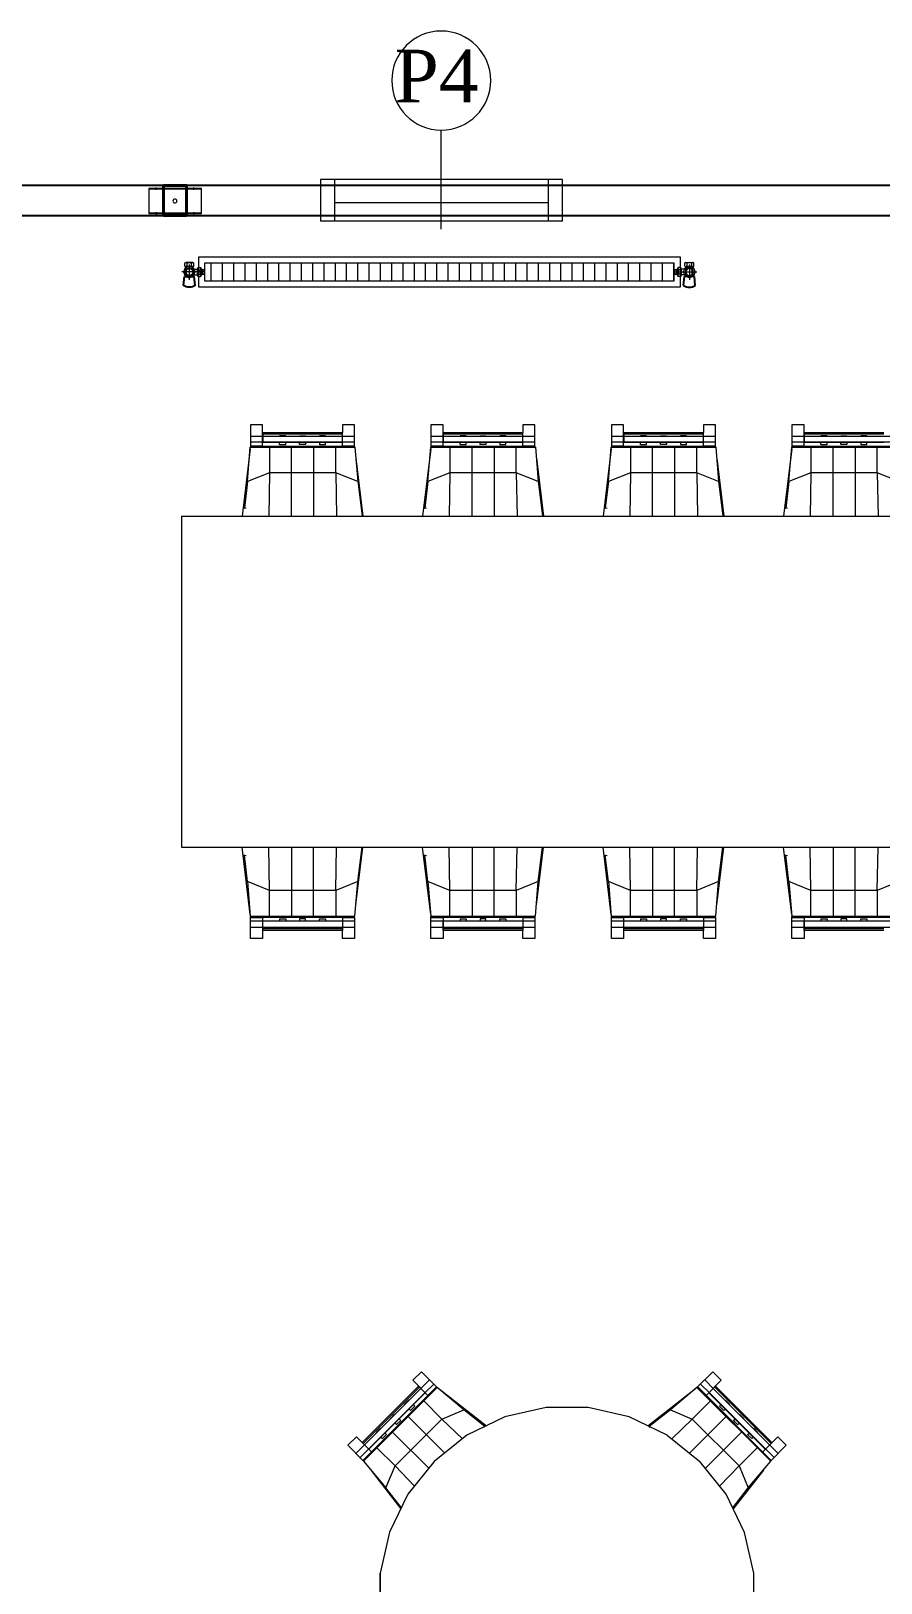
# Model space of a CAD drawing. Header units: millimetres. Extents: x 65390 to 71510, y 46362 to 50796.
# Drawn here: x 68367 to 68649, y 47590 to 48106 of the extents above; entities that cross this region are included whole.
import ezdxf

# ---------------------------------------------------------------- set-up
doc = ezdxf.new("R2010")
doc.units = ezdxf.units.MM
for name, color, linetype in [('BİRLEŞİM ELEMANLARI', 4, 'Continuous'), ('DIŞ PANEL', 21, 'Continuous'), ('P1', 40, 'Continuous')]:
    doc.layers.add(name, color=color, linetype=linetype)
for name, color, linetype, lineweight in [('C-HOTWATERPIPE', 10, 'Continuous', 0), ('C-RADYATÖR', 4, 'Continuous', 0), ('P-MEKANIK', 251, 'Continuous', 9), ('radyatörvana', 7, 'Continuous', 0), ('TEFRİS-M', 232, 'Continuous', 5), ('WALL INTERNAL', 7, 'Continuous', 50)]:
    doc.layers.add(name, color=color, linetype=linetype, lineweight=lineweight)
doc.styles.get("Standard").update_dxf_attribs({"font": 'arial.ttf'})

# ---------------------------------------------------------------- blocks, each defined once
blk = doc.blocks.new('DIŞ İKİLİ KEP 60.')
at = {"lineweight": 40}
blk.add_lwpolyline([(135.5, 94), (135.5, -6), (59.5, -6), (59.5, 94)], close=True, dxfattribs=at)
at = {"layer": 'BİRLEŞİM ELEMANLARI', "color": 6, "lineweight": 20}
for p, q in [((185, 82), (10, 82)), ((28.5, 82), (28.5, 84)), ((35, 79), (35, 87)), ((41.5, 82), (41.5, 84)), ((153.5, 82), (153.5, 84)), ((160, 79), (160, 87)), ((166.5, 82), (166.5, 84)), ((10, 2), (185, 2)), ((28.5, 2), (28.5, 0)), ((35, 5), (35, -3)), ((41.5, 2), (41.5, 0)), ((153.5, 2), (153.5, 0)), ((160, 5), (160, -3)), ((166.5, 2), (166.5, 0))]:
    blk.add_line(p, q, dxfattribs=at)
for points in [[(10, 0), (10, 84)], [(10, 84), (185, 84), (185, 0), (10, 0)]]:
    blk.add_lwpolyline(points, dxfattribs=at)
blk.add_circle((98, 42), 6.5, dxfattribs=at)
blk = doc.blocks.new('YUVARLAK MASA_1')
for p, q in [((372327.1, 850766.9), (372367.2, 850766.9)), ((372327.1, 850695.9), (372327.1, 850766.9)), ((372632.2, 850728.8), (372327.1, 850728.8)), ((372367.2, 850766.9), (372367.2, 850735.4)), ((372367.2, 850739.3), (372632.2, 850739.3)), ((372367.2, 850735.4), (372632.2, 850735.4)), ((372367.2, 850695.9), (372367.2, 850734.7)), ((372423.8, 850730.1), (372423.8, 850728.8)), ((372443.5, 850730.1), (372423.8, 850730.1)), ((372443.5, 850728.1), (372443.5, 850730.1)), ((372490.2, 850730.1), (372509.9, 850730.1)), ((372490.2, 850728.8), (372490.2, 850730.1)), ((372509.9, 850730.1), (372509.9, 850728.1)), ((372555.9, 850730.1), (372555.9, 850728.8)), ((372576.3, 850730.1), (372555.9, 850730.1)), ((372576.3, 850728.1), (372576.3, 850730.1)), ((372632.2, 850739.3), (372632.2, 850707.8)), ((372632.8, 850766.9), (372632.8, 850695.9)), ((372672.9, 850766.9), (372632.8, 850766.9)), ((372672.9, 850728.8), (372632.8, 850728.8)), ((372672.9, 850695.9), (372672.9, 850766.9)), ((372325.8, 850692.6), (372316.6, 850577.6)), ((372673.6, 850692.6), (372325.8, 850692.6)), ((372327.1, 850709.1), (372632.2, 850709.1)), ((372367.2, 850695.9), (372327.1, 850695.9)), ((372327.8, 850695.3), (372327.1, 850692.6)), ((372672.9, 850695.3), (372327.8, 850695.3)), ((372332.4, 850695.9), (372332.4, 850695.3)), ((372344.9, 850694.6), (372344.9, 850695.9)), ((372632.2, 850707.8), (372367.2, 850707.8)), ((372389.6, 850607.2), (372389.6, 850692.6)), ((372423.8, 850707.8), (372423.8, 850701.2)), ((372423.8, 850701.2), (372443.5, 850701.2)), ((372443.5, 850701.2), (372443.5, 850707.8)), ((372463.2, 850692.6), (372463.2, 850522.4)), ((372490.2, 850701.2), (372490.2, 850707.8)), ((372509.9, 850701.2), (372490.2, 850701.2)), ((372509.9, 850707.8), (372509.9, 850701.2)), ((372536.2, 850520.4), (372536.2, 850692.6)), ((372555.9, 850707.8), (372555.9, 850701.2)), ((372555.9, 850701.2), (372576.3, 850701.2)), ((372576.3, 850701.2), (372576.3, 850707.8)), ((372609.8, 850692.6), (372609.8, 850607.2)), ((372632.8, 850709.1), (372672.9, 850709.1)), ((372632.8, 850695.9), (372672.9, 850695.9)), ((372654.5, 850695.3), (372654.5, 850695.9)), ((372667, 850695.9), (372667, 850694.6)), ((372672.9, 850692), (372672.9, 850695.3)), ((372682.8, 850577.6), (372673.6, 850692.6)), ((372697.9, 850486.2), (372673.6, 850684.1)), ((372322.5, 850652.5), (372302.8, 850492.8)), ((372306.1, 850494.1), (372316.6, 850577.6)), ((372316.6, 850577.6), (372389.6, 850607.2)), ((372389.6, 850607.2), (372387.6, 850513.8)), ((372609.8, 850607.2), (372389.6, 850607.2)), ((372611.1, 850512.5), (372609.8, 850607.2)), ((372609.8, 850607.2), (372682.8, 850577.6)), ((372693.3, 850488.8), (372682.8, 850577.6)), ((372492.2, 850525.7), (372352.8, 850510.5)), ((372630.9, 850510.5), (372492.2, 850525.7)), ((372352.8, 850510.5), (372220.7, 850463.9)), ((372763, 850463.9), (372630.9, 850510.5)), ((372690, 850489.5), (372693.3, 850488.8)), ((372693.3, 850488.2), (372693.3, 850488.8)), ((372220.7, 850463.9), (372102.3, 850389.6)), ((372882, 850389.6), (372763, 850463.9)), ((372003.7, 850290.3), (372102.3, 850389.6)), ((372102.3, 850389.6), (372003.7, 850290.3)), ((372980.6, 850290.3), (372882, 850389.6)), ((371928.8, 850172), (372003.7, 850290.3)), ((372003.7, 850290.3), (371928.8, 850172)), ((373054.9, 850172), (372980.6, 850290.3)), ((371928.8, 850172), (371882.8, 850039.9)), ((373101.5, 850039.9), (373054.9, 850172)), ((371626.4, 850041.8), (371626.4, 850081.9)), ((371626.4, 850081.9), (371696.7, 850081.9)), ((371664.5, 850081.9), (371664.5, 850041.8)), ((371684.2, 850041.8), (371684.2, 850081.9)), ((371697.4, 850076), (371696.1, 850076)), ((371696.1, 850063.5), (371697.4, 850063.5)), ((371696.7, 850081.9), (371696.7, 850041.8)), ((371697.4, 850081.9), (371697.4, 849736.8)), ((371697.4, 850081.9), (371700, 850081.9)), ((371815.7, 850091.8), (371700.7, 850082.6)), ((371700.7, 850082.6), (371700.7, 849734.8)), ((371706.6, 850082.6), (371905.8, 850106.9)), ((371786.1, 850018.8), (371815.7, 850091.8)), ((371815.7, 850091.8), (371903.8, 850102.3)), ((371903.8, 850102.3), (371902.5, 850096.4)), ((371903.8, 850102.3), (371904.4, 850102.3)), ((373277.1, 850082.6), (373077.2, 850106.9)), ((373079.9, 850102.3), (373079.2, 850102.3)), ((373079.9, 850102.3), (373080.5, 850099)), ((373168.6, 850091.8), (373079.9, 850102.3)), ((373168.6, 850091.8), (373198.2, 850018.8)), ((373283.6, 850082.6), (373168.6, 850091.8)), ((373283.6, 849734.8), (373283.6, 850082.6)), ((373283.6, 850081.9), (373357.9, 850081.9)), ((373286.9, 850081.9), (373286.9, 849736.1)), ((373300.1, 850041.8), (373300.1, 850081.9)), ((373319.8, 850041.8), (373319.8, 850081.9)), ((373357.9, 850081.9), (373357.9, 850041.8)), ((371696.7, 850041.8), (371626.4, 850041.8)), ((371653.3, 849776.2), (371653.3, 850041.2)), ((371653.3, 850041.2), (371684.9, 850041.2)), ((371657.9, 849776.2), (371657.9, 850041.2)), ((371664.5, 850041.2), (371664.5, 849736.1)), ((371684.2, 849736.1), (371684.2, 850041.2)), ((371684.9, 850041.2), (371684.9, 849776.2)), ((371700.7, 850018.8), (371786.1, 850018.8)), ((371786.1, 850018.8), (371880.1, 850020.1)), ((371786.1, 849798.6), (371786.1, 850018.8)), ((371867, 849901.1), (371882.8, 850039.9)), ((371882.8, 850039.9), (371867, 849901.1)), ((373101.5, 850039.9), (373116.7, 849901.1)), ((373198.2, 850018.8), (373103.5, 850020.1)), ((373198.2, 849798.6), (373198.2, 850018.8)), ((373198.2, 850018.8), (373283.6, 850018.8)), ((373357.9, 850041.8), (373286.9, 850041.8)), ((373298.8, 849776.2), (373298.8, 850041.2)), ((373298.8, 850041.2), (373330.3, 850041.2)), ((373300.1, 849736.1), (373300.1, 850041.2)), ((373319.8, 850041.2), (373319.8, 849736.1)), ((373326.4, 849776.2), (373326.4, 850041.2)), ((373330.3, 850041.2), (373330.3, 849776.2)), ((371663.2, 849985.3), (371664.5, 849985.3)), ((371663.2, 849964.9), (371663.2, 849985.3)), ((371664.5, 849964.9), (371663.2, 849964.9)), ((371692.1, 849985.3), (371684.2, 849985.3)), ((371692.1, 849964.9), (371684.9, 849964.9)), ((371692.1, 849985.3), (371692.1, 849964.9)), ((373292.2, 849985.3), (373298.8, 849985.3)), ((373292.2, 849964.9), (373292.2, 849985.3)), ((373298.8, 849964.9), (373292.2, 849964.9)), ((373321.1, 849964.9), (373319.1, 849964.9)), ((373319.8, 849985.3), (373321.1, 849985.3)), ((373321.1, 849985.3), (373321.1, 849964.9)), ((371663.2, 849918.9), (371663.2, 849899.2)), ((371664.5, 849918.9), (371663.2, 849918.9)), ((371692.1, 849918.9), (371684.2, 849918.9)), ((371692.1, 849899.2), (371692.1, 849918.9)), ((371871.6, 849945.2), (371700.7, 849945.2)), ((373283.6, 849945.2), (373111.4, 849945.2)), ((373292.2, 849918.9), (373292.2, 849899.2)), ((373298.8, 849918.9), (373292.2, 849918.9)), ((373321.1, 849918.9), (373319.8, 849918.9)), ((373321.1, 849899.2), (373321.1, 849918.9)), ((371663.2, 849899.2), (371664.5, 849899.2)), ((371663.2, 849852.5), (371664.5, 849852.5)), ((371663.2, 849832.8), (371663.2, 849852.5)), ((371684.2, 849852.5), (371692.1, 849852.5)), ((371684.9, 849899.2), (371692.1, 849899.2)), ((371692.1, 849852.5), (371692.1, 849832.8)), ((371700.7, 849872.2), (371869.6, 849872.2)), ((371867, 849901.1), (371882.8, 849761.8)), ((373101.5, 849761.8), (373116.7, 849901.1)), ((373113.4, 849872.2), (373283.6, 849872.2)), ((373292.2, 849899.2), (373298.8, 849899.2)), ((373292.2, 849852.5), (373298.8, 849852.5)), ((373292.2, 849832.8), (373292.2, 849852.5)), ((373319.1, 849899.2), (373321.1, 849899.2)), ((373319.8, 849852.5), (373321.1, 849852.5)), ((373321.1, 849852.5), (373321.1, 849832.8)), ((371664.5, 849832.8), (371663.2, 849832.8)), ((371692.1, 849832.8), (371684.9, 849832.8)), ((371786.1, 849798.6), (371700.7, 849798.6)), ((371786.1, 849798.6), (371878.2, 849796.6)), ((371815.7, 849725.6), (371786.1, 849798.6)), ((373104.8, 849796.6), (373198.2, 849798.6)), ((373198.2, 849798.6), (373168.6, 849725.6)), ((373283.6, 849798.6), (373198.2, 849798.6)), ((373292.2, 849832.8), (373298.8, 849832.8)), ((373321.1, 849832.8), (373319.1, 849832.8)), ((371626.4, 849776.2), (371652.7, 849776.2)), ((371626.4, 849736.1), (371626.4, 849776.2)), ((371696.7, 849776.2), (371653.3, 849776.2)), ((371697.4, 849753.9), (371696.1, 849753.9)), ((371696.7, 849776.2), (371696.7, 849736.1)), ((371882.8, 849761.8), (371928.8, 849629.6)), ((373054.9, 849629.6), (373101.5, 849761.8)), ((373357.9, 849776.2), (373286.9, 849776.2)), ((373357.9, 849736.1), (373357.9, 849776.2)), ((371696.7, 849736.1), (371626.4, 849736.1)), ((371696.1, 849741.4), (371697.4, 849741.4)), ((371697.4, 849736.8), (371700, 849736.1)), ((371700.7, 849734.8), (371815.7, 849725.6)), ((371738.1, 849731.5), (371899.8, 849711.8)), ((371815.7, 849725.6), (371898.5, 849715.1)), ((373245.5, 849731.5), (373083.8, 849711.8)), ((373083.8, 849711.8), (373245.5, 849731.5)), ((373085.1, 849715.1), (373168.6, 849725.6)), ((373168.6, 849725.6), (373283.6, 849734.8)), ((373283.6, 849736.1), (373286.9, 849736.8)), ((373286.9, 849736.1), (373357.9, 849736.1)), ((371928.8, 849629.6), (372003.7, 849511.3)), ((372980.6, 849511.3), (373054.9, 849629.6)), ((372003.7, 849511.3), (372102.3, 849412.7)), ((372882, 849412.7), (372980.6, 849511.3)), ((372102.3, 849412.7), (372220.7, 849337.8)), ((372763, 849337.8), (372882, 849412.7)), ((372220.7, 849337.8), (372352.8, 849291.7)), ((372630.9, 849291.7), (372763, 849337.8)), ((372763, 849337.8), (372630.9, 849291.7)), ((372302.8, 849308.8), (372322.5, 849147.1)), ((372306.1, 849307.5), (372316.6, 849224.7)), ((372352.8, 849291.7), (372492.2, 849276)), ((372389.6, 849195.1), (372387.6, 849287.1)), ((372492.2, 849276), (372630.9, 849291.7)), ((372611.1, 849289.1), (372609.8, 849195.1)), ((372673.6, 849115.6), (372697.9, 849314.8)), ((372682.8, 849224.7), (372693.3, 849312.8)), ((372693.3, 849312.8), (372687.4, 849311.5)), ((372693.3, 849312.8), (372693.3, 849313.4)), ((372463.2, 849278.6), (372463.2, 849109.7)), ((372536.2, 849109.7), (372536.2, 849280.6)), ((372316.6, 849224.7), (372389.6, 849195.1)), ((372325.8, 849109.7), (372316.6, 849224.7)), ((372389.6, 849109.7), (372389.6, 849195.1)), ((372389.6, 849195.1), (372609.8, 849195.1)), ((372609.8, 849195.1), (372682.8, 849224.7)), ((372609.8, 849195.1), (372609.8, 849109.7)), ((372682.8, 849224.7), (372673.6, 849109.7)), ((372673.6, 849109.7), (372325.8, 849109.7)), ((372327.1, 849109), (372327.8, 849106.4)), ((372327.1, 849105.7), (372327.1, 849072.8)), ((372367.2, 849105.7), (372327.1, 849105.7)), ((372632.2, 849093.2), (372327.1, 849093.2)), ((372327.8, 849106.4), (372672.9, 849106.4)), ((372332.4, 849105), (372332.4, 849106.4)), ((372344.9, 849106.4), (372344.9, 849105)), ((372367.2, 849105.7), (372367.2, 849072.8)), ((372632.2, 849093.9), (372367.2, 849093.9)), ((372423.8, 849101.1), (372443.5, 849101.1)), ((372423.8, 849093.2), (372423.8, 849101.1)), ((372443.5, 849101.1), (372443.5, 849093.9)), ((372490.2, 849101.1), (372509.9, 849101.1)), ((372490.2, 849093.2), (372490.2, 849101.1)), ((372509.9, 849101.1), (372509.9, 849093.9)), ((372555.9, 849101.1), (372555.9, 849093.2)), ((372576.3, 849101.1), (372555.9, 849101.1)), ((372576.3, 849093.9), (372576.3, 849101.1)), ((372632.2, 849072.8), (372632.2, 849093.9)), ((372632.8, 849105.7), (372632.8, 849072.8)), ((372672.9, 849105.7), (372632.8, 849105.7)), ((372672.9, 849093.2), (372632.8, 849093.2)), ((372654.5, 849105), (372654.5, 849106.4)), ((372667, 849106.4), (372667, 849105)), ((372672.9, 849106.4), (372672.9, 849109)), ((372672.9, 849072.8), (372672.9, 849105.7)), ((372327.1, 849072.8), (372632.2, 849072.8)), ((372327.1, 849035.4), (372327.1, 849072.2)), ((372367.2, 849035.4), (372327.1, 849035.4)), ((372367.2, 849072.2), (372367.2, 849062.3)), ((372632.2, 849066.9), (372367.2, 849066.9)), ((372367.2, 849062.3), (372632.2, 849062.3)), ((372367.2, 849061.7), (372367.2, 849035.4)), ((372423.8, 849072.8), (372423.8, 849072.2)), ((372423.8, 849072.2), (372443.5, 849072.2)), ((372443.5, 849072.2), (372443.5, 849072.8)), ((372490.2, 849072.2), (372490.2, 849072.8)), ((372509.9, 849072.2), (372490.2, 849072.2)), ((372509.9, 849072.8), (372509.9, 849072.2)), ((372555.9, 849072.8), (372555.9, 849072.2)), ((372555.9, 849072.2), (372576.3, 849072.2)), ((372576.3, 849072.2), (372576.3, 849072.8)), ((372632.2, 849062.3), (372632.2, 849072.2)), ((372632.8, 849072.8), (372672.9, 849072.8)), ((372632.8, 849072.2), (372632.8, 849035.4)), ((372632.8, 849035.4), (372672.9, 849035.4)), ((372672.9, 849072.2), (372672.9, 849035.4))]:
    blk.add_line(p, q)
blk = doc.blocks.new('VİP MASA')
at = {"layer": 'TEFRİS-M'}
for p, q in [((131253.1, 42487.7), (131213, 42487.7)), ((131213, 42487.7), (131213, 42417.3)), ((131253.1, 42417.3), (131253.1, 42487.7)), ((131518.6, 42487.7), (131518.6, 42461.4)), ((131558.7, 42487.7), (131518.6, 42487.7)), ((131558.7, 42417.3), (131558.7, 42487.7)), ((131853.1, 42487.7), (131813, 42487.7)), ((131813, 42487.7), (131813, 42417.3)), ((131853.1, 42417.3), (131853.1, 42487.7)), ((132118.6, 42487.7), (132118.6, 42461.4)), ((132158.7, 42487.7), (132118.6, 42487.7)), ((132158.7, 42417.3), (132158.7, 42487.7)), ((132453.1, 42487.7), (132413, 42487.7)), ((132413, 42487.7), (132413, 42417.3)), ((132453.1, 42417.3), (132453.1, 42487.7)), ((132718.6, 42487.7), (132718.6, 42461.4)), ((132758.7, 42487.7), (132718.6, 42487.7)), ((132758.7, 42417.3), (132758.7, 42487.7)), ((133053.1, 42487.7), (133013, 42487.7)), ((133013, 42487.7), (133013, 42417.3)), ((133053.1, 42417.3), (133053.1, 42487.7)), ((131213, 42449.5), (131253.1, 42449.5)), ((131253.1, 42429.8), (131213, 42429.8)), ((131218.9, 42416.7), (131218.9, 42418)), ((131231.4, 42418), (131231.4, 42416.7)), ((131518.6, 42460.7), (131253.7, 42460.7)), ((131253.7, 42460.7), (131253.7, 42429.2)), ((131518.6, 42456.1), (131253.7, 42456.1)), ((131253.7, 42449.5), (131558.7, 42449.5)), ((131558.7, 42429.8), (131253.7, 42429.8)), ((131253.7, 42429.2), (131518.6, 42429.2)), ((131309.6, 42450.9), (131309.6, 42449.5)), ((131330, 42450.9), (131309.6, 42450.9)), ((131309.6, 42421.9), (131309.6, 42429.8)), ((131309.6, 42421.9), (131330, 42421.9)), ((131330, 42449.5), (131330, 42450.9)), ((131330, 42421.9), (131330, 42429.2)), ((131376, 42450.9), (131395.7, 42450.9)), ((131376, 42449.5), (131376, 42450.9)), ((131376, 42421.9), (131376, 42429.8)), ((131395.7, 42421.9), (131376, 42421.9)), ((131395.7, 42450.9), (131395.7, 42449.5)), ((131395.7, 42429.2), (131395.7, 42421.9)), ((131442.4, 42450.9), (131442.4, 42449.5)), ((131462.1, 42450.9), (131442.4, 42450.9)), ((131442.4, 42429.8), (131442.4, 42421.9)), ((131442.4, 42421.9), (131462.1, 42421.9)), ((131462.1, 42449.5), (131462.1, 42450.9)), ((131462.1, 42421.9), (131462.1, 42429.2)), ((131518.6, 42417.3), (131518.6, 42460.7)), ((131541, 42416.7), (131541, 42418)), ((131553.5, 42418), (131553.5, 42416.7)), ((131813, 42449.5), (131853.1, 42449.5)), ((131853.1, 42429.8), (131813, 42429.8)), ((131818.9, 42416.7), (131818.9, 42418)), ((131831.4, 42418), (131831.4, 42416.7)), ((132118.6, 42460.7), (131853.7, 42460.7)), ((131853.7, 42460.7), (131853.7, 42429.2)), ((132118.6, 42456.1), (131853.7, 42456.1)), ((131853.7, 42449.5), (132158.7, 42449.5)), ((132158.7, 42429.8), (131853.7, 42429.8)), ((131853.7, 42429.2), (132118.6, 42429.2)), ((131909.6, 42450.9), (131909.6, 42449.5)), ((131930, 42450.9), (131909.6, 42450.9)), ((131909.6, 42421.9), (131909.6, 42429.8)), ((131909.6, 42421.9), (131930, 42421.9)), ((131930, 42449.5), (131930, 42450.9)), ((131930, 42421.9), (131930, 42429.2)), ((131976, 42450.9), (131995.7, 42450.9)), ((131976, 42449.5), (131976, 42450.9)), ((131976, 42421.9), (131976, 42429.8)), ((131995.7, 42421.9), (131976, 42421.9)), ((131995.7, 42450.9), (131995.7, 42449.5)), ((131995.7, 42429.2), (131995.7, 42421.9)), ((132042.4, 42450.9), (132042.4, 42449.5)), ((132062.1, 42450.9), (132042.4, 42450.9)), ((132042.4, 42429.8), (132042.4, 42421.9)), ((132042.4, 42421.9), (132062.1, 42421.9)), ((132062.1, 42449.5), (132062.1, 42450.9)), ((132062.1, 42421.9), (132062.1, 42429.2)), ((132118.6, 42417.3), (132118.6, 42460.7)), ((132141, 42416.7), (132141, 42418)), ((132153.5, 42418), (132153.5, 42416.7)), ((132413, 42449.5), (132453.1, 42449.5)), ((132453.1, 42429.8), (132413, 42429.8)), ((132418.9, 42416.7), (132418.9, 42418)), ((132431.4, 42418), (132431.4, 42416.7)), ((132718.6, 42460.7), (132453.7, 42460.7)), ((132453.7, 42460.7), (132453.7, 42429.2)), ((132718.6, 42456.1), (132453.7, 42456.1)), ((132453.7, 42449.5), (132758.7, 42449.5)), ((132758.7, 42429.8), (132453.7, 42429.8)), ((132453.7, 42429.2), (132718.6, 42429.2)), ((132509.6, 42450.9), (132509.6, 42449.5)), ((132530, 42450.9), (132509.6, 42450.9)), ((132509.6, 42421.9), (132509.6, 42429.8)), ((132509.6, 42421.9), (132530, 42421.9)), ((132530, 42449.5), (132530, 42450.9)), ((132530, 42421.9), (132530, 42429.2)), ((132576, 42450.9), (132595.7, 42450.9)), ((132576, 42449.5), (132576, 42450.9)), ((132576, 42421.9), (132576, 42429.8)), ((132595.7, 42421.9), (132576, 42421.9)), ((132595.7, 42450.9), (132595.7, 42449.5)), ((132595.7, 42429.2), (132595.7, 42421.9)), ((132642.4, 42450.9), (132642.4, 42449.5)), ((132662.1, 42450.9), (132642.4, 42450.9)), ((132642.4, 42429.8), (132642.4, 42421.9)), ((132642.4, 42421.9), (132662.1, 42421.9)), ((132662.1, 42449.5), (132662.1, 42450.9)), ((132662.1, 42421.9), (132662.1, 42429.2)), ((132718.6, 42417.3), (132718.6, 42460.7)), ((132741, 42416.7), (132741, 42418)), ((132753.5, 42418), (132753.5, 42416.7)), ((133013, 42449.5), (133053.1, 42449.5)), ((133053.1, 42429.8), (133013, 42429.8)), ((133018.9, 42416.7), (133018.9, 42418)), ((133031.4, 42418), (133031.4, 42416.7)), ((133318.6, 42460.7), (133053.7, 42460.7)), ((133053.7, 42460.7), (133053.7, 42429.2)), ((133318.6, 42456.1), (133053.7, 42456.1)), ((133053.7, 42449.5), (133358.7, 42449.5)), ((133358.7, 42429.8), (133053.7, 42429.8)), ((133053.7, 42429.2), (133318.6, 42429.2)), ((133109.6, 42450.9), (133109.6, 42449.5)), ((133130, 42450.9), (133109.6, 42450.9)), ((133109.6, 42421.9), (133109.6, 42429.8)), ((133109.6, 42421.9), (133130, 42421.9)), ((133130, 42449.5), (133130, 42450.9)), ((133130, 42421.9), (133130, 42429.2)), ((133176, 42450.9), (133195.7, 42450.9)), ((133176, 42449.5), (133176, 42450.9)), ((133176, 42421.9), (133176, 42429.8)), ((133195.7, 42421.9), (133176, 42421.9)), ((133195.7, 42450.9), (133195.7, 42449.5)), ((133195.7, 42429.2), (133195.7, 42421.9)), ((133242.4, 42450.9), (133242.4, 42449.5)), ((133262.1, 42450.9), (133242.4, 42450.9)), ((133242.4, 42429.8), (133242.4, 42421.9)), ((133242.4, 42421.9), (133262.1, 42421.9)), ((133262.1, 42449.5), (133262.1, 42450.9)), ((133262.1, 42421.9), (133262.1, 42429.2)), ((131212.3, 42407.5), (131184.9, 42183.5)), ((131203.1, 42298.3), (131212.3, 42413.4)), ((131212.3, 42413.4), (131560.1, 42413.4)), ((131213, 42417.3), (131253.1, 42417.3)), ((131213, 42416.7), (131558.1, 42416.7)), ((131213, 42416.7), (131213, 42414)), ((131276.1, 42413.4), (131276.1, 42327.9)), ((131349.7, 42183.5), (131349.7, 42413.4)), ((131422.7, 42413.4), (131422.7, 42183.5)), ((131496.3, 42327.9), (131496.3, 42413.4)), ((131518.6, 42417.3), (131558.7, 42417.3)), ((131558.1, 42416.7), (131558.7, 42414)), ((131560.1, 42413.4), (131569.3, 42298.3)), ((131563.3, 42375.9), (131586.8, 42183.5)), ((131812.3, 42407.5), (131784.9, 42183.5)), ((131803.1, 42298.3), (131812.3, 42413.4)), ((131812.3, 42413.4), (132160.1, 42413.4)), ((131813, 42417.3), (131853.1, 42417.3)), ((131813, 42416.7), (132158.1, 42416.7)), ((131813, 42416.7), (131813, 42414)), ((131876.1, 42413.4), (131876.1, 42327.9)), ((131949.7, 42183.5), (131949.7, 42413.4)), ((132022.7, 42413.4), (132022.7, 42183.5)), ((132096.3, 42327.9), (132096.3, 42413.4)), ((132118.6, 42417.3), (132158.7, 42417.3)), ((132158.1, 42416.7), (132158.7, 42414)), ((132160.1, 42413.4), (132169.3, 42298.3)), ((132163.3, 42375.9), (132186.8, 42183.5)), ((132412.3, 42407.5), (132384.9, 42183.5)), ((132403.1, 42298.3), (132412.3, 42413.4)), ((132412.3, 42413.4), (132760.1, 42413.4)), ((132413, 42417.3), (132453.1, 42417.3)), ((132413, 42416.7), (132758.1, 42416.7)), ((132413, 42416.7), (132413, 42414)), ((132476.1, 42413.4), (132476.1, 42327.9)), ((132549.7, 42183.5), (132549.7, 42413.4)), ((132622.7, 42413.4), (132622.7, 42183.5)), ((132696.3, 42327.9), (132696.3, 42413.4)), ((132718.6, 42417.3), (132758.7, 42417.3)), ((132758.1, 42416.7), (132758.7, 42414)), ((132760.1, 42413.4), (132769.3, 42298.3)), ((132763.3, 42375.9), (132786.8, 42183.5)), ((133012.3, 42407.5), (132984.9, 42183.5)), ((133003.1, 42298.3), (133012.3, 42413.4)), ((133012.3, 42413.4), (133360.1, 42413.4)), ((133013, 42417.3), (133053.1, 42417.3)), ((133013, 42416.7), (133358.1, 42416.7)), ((133013, 42416.7), (133013, 42414)), ((133076.1, 42413.4), (133076.1, 42327.9)), ((133149.7, 42183.5), (133149.7, 42413.4)), ((133222.7, 42413.4), (133222.7, 42183.5)), ((133296.3, 42327.9), (133296.3, 42413.4)), ((131276.1, 42327.9), (131203.1, 42298.3)), ((131276.1, 42327.9), (131274, 42183.5)), ((131496.3, 42327.9), (131276.1, 42327.9)), ((131496.3, 42327.9), (131499.4, 42183.5)), ((131569.3, 42298.3), (131496.3, 42327.9)), ((131876.1, 42327.9), (131803.1, 42298.3)), ((131876.1, 42327.9), (131874, 42183.5)), ((132096.3, 42327.9), (131876.1, 42327.9)), ((132096.3, 42327.9), (132099.4, 42183.5)), ((132169.3, 42298.3), (132096.3, 42327.9)), ((132476.1, 42327.9), (132403.1, 42298.3)), ((132476.1, 42327.9), (132474, 42183.5)), ((132696.3, 42327.9), (132476.1, 42327.9)), ((132696.3, 42327.9), (132699.4, 42183.5)), ((132769.3, 42298.3), (132696.3, 42327.9)), ((133076.1, 42327.9), (133003.1, 42298.3)), ((133076.1, 42327.9), (133074, 42183.5)), ((133296.3, 42327.9), (133076.1, 42327.9)), ((133296.3, 42327.9), (133299.4, 42183.5)), ((133369.3, 42298.3), (133296.3, 42327.9)), ((131203.1, 42298.3), (131192.6, 42210.3)), ((131569.3, 42298.3), (131583.8, 42183.5)), ((131803.1, 42298.3), (131792.6, 42210.3)), ((132169.3, 42298.3), (132183.8, 42183.5)), ((132403.1, 42298.3), (132392.6, 42210.3)), ((132769.3, 42298.3), (132783.8, 42183.5)), ((133003.1, 42298.3), (132992.6, 42210.3)), ((131192.6, 42210.3), (131198.5, 42211.6)), ((131792.6, 42210.3), (131798.5, 42211.6)), ((132392.6, 42210.3), (132398.5, 42211.6)), ((132992.6, 42210.3), (132998.5, 42211.6)), ((130983.2, 42183.5), (136583.2, 42183.5)), ((130983.2, 42183.5), (130983.2, 41083.5)), ((131192.6, 42210.3), (131192.6, 42209.6)), ((131792.6, 42210.3), (131792.6, 42209.6)), ((132392.6, 42210.3), (132392.6, 42209.6)), ((132992.6, 42210.3), (132992.6, 42209.6)), ((130983.2, 41083.5), (136583.2, 41083.5)), ((131212.3, 40859.5), (131184.9, 41083.5)), ((131276.1, 40939), (131274, 41083.5)), ((131349.7, 41083.5), (131349.7, 40853.6)), ((131422.7, 40853.6), (131422.7, 41083.5)), ((131496.3, 40939), (131499.4, 41083.5)), ((131563.3, 40891.1), (131586.8, 41083.5)), ((131569.3, 40968.6), (131583.8, 41083.5)), ((131812.3, 40859.5), (131784.9, 41083.5)), ((131876.1, 40939), (131874, 41083.5)), ((131949.7, 41083.5), (131949.7, 40853.6)), ((132022.7, 40853.6), (132022.7, 41083.5)), ((132096.3, 40939), (132099.4, 41083.5)), ((132163.3, 40891.1), (132186.8, 41083.5)), ((132169.3, 40968.6), (132183.8, 41083.5)), ((132412.3, 40859.5), (132384.9, 41083.5)), ((132476.1, 40939), (132474, 41083.5)), ((132549.7, 41083.5), (132549.7, 40853.6)), ((132622.7, 40853.6), (132622.7, 41083.5)), ((132696.3, 40939), (132699.4, 41083.5)), ((132763.3, 40891.1), (132786.8, 41083.5)), ((132769.3, 40968.6), (132783.8, 41083.5)), ((133012.3, 40859.5), (132984.9, 41083.5)), ((133076.1, 40939), (133074, 41083.5)), ((133149.7, 41083.5), (133149.7, 40853.6)), ((133222.7, 40853.6), (133222.7, 41083.5)), ((133296.3, 40939), (133299.4, 41083.5)), ((131192.6, 41056.7), (131192.6, 41057.4)), ((131192.6, 41056.7), (131198.5, 41055.4)), ((131203.1, 40968.6), (131192.6, 41056.7)), ((131792.6, 41056.7), (131792.6, 41057.4)), ((131792.6, 41056.7), (131798.5, 41055.4)), ((131803.1, 40968.6), (131792.6, 41056.7)), ((132392.6, 41056.7), (132392.6, 41057.4)), ((132392.6, 41056.7), (132398.5, 41055.4)), ((132403.1, 40968.6), (132392.6, 41056.7)), ((132992.6, 41056.7), (132992.6, 41057.4)), ((132992.6, 41056.7), (132998.5, 41055.4)), ((133003.1, 40968.6), (132992.6, 41056.7)), ((131276.1, 40939), (131203.1, 40968.6)), ((131203.1, 40968.6), (131212.3, 40853.6)), ((131496.3, 40939), (131276.1, 40939)), ((131276.1, 40853.6), (131276.1, 40939)), ((131569.3, 40968.6), (131496.3, 40939)), ((131496.3, 40939), (131496.3, 40853.6)), ((131560.1, 40853.6), (131569.3, 40968.6)), ((131876.1, 40939), (131803.1, 40968.6)), ((131803.1, 40968.6), (131812.3, 40853.6)), ((132096.3, 40939), (131876.1, 40939)), ((131876.1, 40853.6), (131876.1, 40939)), ((132169.3, 40968.6), (132096.3, 40939)), ((132096.3, 40939), (132096.3, 40853.6)), ((132160.1, 40853.6), (132169.3, 40968.6)), ((132476.1, 40939), (132403.1, 40968.6)), ((132403.1, 40968.6), (132412.3, 40853.6)), ((132696.3, 40939), (132476.1, 40939)), ((132476.1, 40853.6), (132476.1, 40939)), ((132769.3, 40968.6), (132696.3, 40939)), ((132696.3, 40939), (132696.3, 40853.6)), ((132760.1, 40853.6), (132769.3, 40968.6)), ((133076.1, 40939), (133003.1, 40968.6)), ((133003.1, 40968.6), (133012.3, 40853.6)), ((133296.3, 40939), (133076.1, 40939)), ((133076.1, 40853.6), (133076.1, 40939)), ((133369.3, 40968.6), (133296.3, 40939)), ((133296.3, 40939), (133296.3, 40853.6)), ((131212.3, 40853.6), (131560.1, 40853.6)), ((131213, 40850.3), (131213, 40852.9)), ((131213, 40850.3), (131558.1, 40850.3)), ((131213, 40849.6), (131253.1, 40849.6)), ((131213, 40779.3), (131213, 40849.6)), ((131253.1, 40837.1), (131213, 40837.1)), ((131218.9, 40850.3), (131218.9, 40849)), ((131231.4, 40849), (131231.4, 40850.3)), ((131253.1, 40849.6), (131253.1, 40779.3)), ((131253.7, 40837.8), (131518.6, 40837.8)), ((131253.7, 40806.2), (131253.7, 40837.8)), ((131558.7, 40837.1), (131253.7, 40837.1)), ((131309.6, 40845), (131330, 40845)), ((131309.6, 40845), (131309.6, 40837.1)), ((131330, 40845), (131330, 40837.8)), ((131376, 40845), (131376, 40837.1)), ((131395.7, 40845), (131376, 40845)), ((131395.7, 40837.8), (131395.7, 40845)), ((131442.4, 40845), (131462.1, 40845)), ((131442.4, 40837.1), (131442.4, 40845)), ((131462.1, 40845), (131462.1, 40837.8)), ((131518.6, 40849.6), (131518.6, 40806.2)), ((131518.6, 40849.6), (131558.7, 40849.6)), ((131541, 40850.3), (131541, 40849)), ((131553.5, 40849), (131553.5, 40850.3)), ((131558.1, 40850.3), (131558.7, 40852.9)), ((131558.7, 40849.6), (131558.7, 40779.3)), ((131812.3, 40853.6), (132160.1, 40853.6)), ((131813, 40850.3), (131813, 40852.9)), ((131813, 40850.3), (132158.1, 40850.3)), ((131813, 40849.6), (131853.1, 40849.6)), ((131813, 40779.3), (131813, 40849.6)), ((131853.1, 40837.1), (131813, 40837.1)), ((131818.9, 40850.3), (131818.9, 40849)), ((131831.4, 40849), (131831.4, 40850.3)), ((131853.1, 40849.6), (131853.1, 40779.3)), ((131853.7, 40837.8), (132118.6, 40837.8)), ((131853.7, 40806.2), (131853.7, 40837.8)), ((132158.7, 40837.1), (131853.7, 40837.1)), ((131909.6, 40845), (131930, 40845)), ((131909.6, 40845), (131909.6, 40837.1)), ((131930, 40845), (131930, 40837.8)), ((131976, 40845), (131976, 40837.1)), ((131995.7, 40845), (131976, 40845)), ((131995.7, 40837.8), (131995.7, 40845)), ((132042.4, 40845), (132062.1, 40845)), ((132042.4, 40837.1), (132042.4, 40845)), ((132062.1, 40845), (132062.1, 40837.8)), ((132118.6, 40849.6), (132118.6, 40806.2)), ((132118.6, 40849.6), (132158.7, 40849.6)), ((132141, 40850.3), (132141, 40849)), ((132153.5, 40849), (132153.5, 40850.3)), ((132158.1, 40850.3), (132158.7, 40852.9)), ((132158.7, 40849.6), (132158.7, 40779.3)), ((132412.3, 40853.6), (132760.1, 40853.6)), ((132413, 40850.3), (132413, 40852.9)), ((132413, 40850.3), (132758.1, 40850.3)), ((132413, 40849.6), (132453.1, 40849.6)), ((132413, 40779.3), (132413, 40849.6)), ((132453.1, 40837.1), (132413, 40837.1)), ((132418.9, 40850.3), (132418.9, 40849)), ((132431.4, 40849), (132431.4, 40850.3)), ((132453.1, 40849.6), (132453.1, 40779.3)), ((132453.7, 40837.8), (132718.6, 40837.8)), ((132453.7, 40806.2), (132453.7, 40837.8)), ((132758.7, 40837.1), (132453.7, 40837.1)), ((132509.6, 40845), (132530, 40845)), ((132509.6, 40845), (132509.6, 40837.1)), ((132530, 40845), (132530, 40837.8)), ((132576, 40845), (132576, 40837.1)), ((132595.7, 40845), (132576, 40845)), ((132595.7, 40837.8), (132595.7, 40845)), ((132642.4, 40845), (132662.1, 40845)), ((132642.4, 40837.1), (132642.4, 40845)), ((132662.1, 40845), (132662.1, 40837.8)), ((132718.6, 40849.6), (132718.6, 40806.2)), ((132718.6, 40849.6), (132758.7, 40849.6)), ((132741, 40850.3), (132741, 40849)), ((132753.5, 40849), (132753.5, 40850.3)), ((132758.1, 40850.3), (132758.7, 40852.9)), ((132758.7, 40849.6), (132758.7, 40779.3)), ((133012.3, 40853.6), (133360.1, 40853.6)), ((133013, 40850.3), (133013, 40852.9)), ((133013, 40850.3), (133358.1, 40850.3)), ((133013, 40849.6), (133053.1, 40849.6)), ((133013, 40779.3), (133013, 40849.6)), ((133053.1, 40837.1), (133013, 40837.1)), ((133018.9, 40850.3), (133018.9, 40849)), ((133031.4, 40849), (133031.4, 40850.3)), ((133053.1, 40849.6), (133053.1, 40779.3)), ((133053.7, 40837.8), (133318.6, 40837.8)), ((133053.7, 40806.2), (133053.7, 40837.8)), ((133358.7, 40837.1), (133053.7, 40837.1)), ((133109.6, 40845), (133130, 40845)), ((133109.6, 40845), (133109.6, 40837.1)), ((133130, 40845), (133130, 40837.8)), ((133176, 40845), (133176, 40837.1)), ((133195.7, 40845), (133176, 40845)), ((133195.7, 40837.8), (133195.7, 40845)), ((133242.4, 40845), (133262.1, 40845)), ((133242.4, 40837.1), (133242.4, 40845)), ((133262.1, 40845), (133262.1, 40837.8)), ((131213, 40817.4), (131253.1, 40817.4)), ((131253.1, 40779.3), (131213, 40779.3)), ((131253.7, 40817.4), (131558.7, 40817.4)), ((131518.6, 40810.9), (131253.7, 40810.9)), ((131518.6, 40806.2), (131253.7, 40806.2)), ((131309.6, 40816.1), (131309.6, 40817.4)), ((131330, 40816.1), (131309.6, 40816.1)), ((131330, 40817.4), (131330, 40816.1)), ((131376, 40817.4), (131376, 40816.1)), ((131376, 40816.1), (131395.7, 40816.1)), ((131395.7, 40816.1), (131395.7, 40817.4)), ((131442.4, 40816.1), (131442.4, 40817.4)), ((131462.1, 40816.1), (131442.4, 40816.1)), ((131462.1, 40817.4), (131462.1, 40816.1)), ((131518.6, 40779.3), (131518.6, 40805.6)), ((131558.7, 40779.3), (131518.6, 40779.3)), ((131813, 40817.4), (131853.1, 40817.4)), ((131853.1, 40779.3), (131813, 40779.3)), ((131853.7, 40817.4), (132158.7, 40817.4)), ((132118.6, 40810.9), (131853.7, 40810.9)), ((132118.6, 40806.2), (131853.7, 40806.2)), ((131909.6, 40816.1), (131909.6, 40817.4)), ((131930, 40816.1), (131909.6, 40816.1)), ((131930, 40817.4), (131930, 40816.1)), ((131976, 40817.4), (131976, 40816.1)), ((131976, 40816.1), (131995.7, 40816.1)), ((131995.7, 40816.1), (131995.7, 40817.4)), ((132042.4, 40816.1), (132042.4, 40817.4)), ((132062.1, 40816.1), (132042.4, 40816.1)), ((132062.1, 40817.4), (132062.1, 40816.1)), ((132118.6, 40779.3), (132118.6, 40805.6)), ((132158.7, 40779.3), (132118.6, 40779.3)), ((132413, 40817.4), (132453.1, 40817.4)), ((132453.1, 40779.3), (132413, 40779.3)), ((132453.7, 40817.4), (132758.7, 40817.4)), ((132718.6, 40810.9), (132453.7, 40810.9)), ((132718.6, 40806.2), (132453.7, 40806.2)), ((132509.6, 40816.1), (132509.6, 40817.4)), ((132530, 40816.1), (132509.6, 40816.1)), ((132530, 40817.4), (132530, 40816.1)), ((132576, 40817.4), (132576, 40816.1)), ((132576, 40816.1), (132595.7, 40816.1)), ((132595.7, 40816.1), (132595.7, 40817.4)), ((132642.4, 40816.1), (132642.4, 40817.4)), ((132662.1, 40816.1), (132642.4, 40816.1)), ((132662.1, 40817.4), (132662.1, 40816.1)), ((132718.6, 40779.3), (132718.6, 40805.6)), ((132758.7, 40779.3), (132718.6, 40779.3)), ((133013, 40817.4), (133053.1, 40817.4)), ((133053.1, 40779.3), (133013, 40779.3)), ((133053.7, 40817.4), (133358.7, 40817.4)), ((133318.6, 40810.9), (133053.7, 40810.9)), ((133318.6, 40806.2), (133053.7, 40806.2)), ((133109.6, 40816.1), (133109.6, 40817.4)), ((133130, 40816.1), (133109.6, 40816.1)), ((133130, 40817.4), (133130, 40816.1)), ((133176, 40817.4), (133176, 40816.1)), ((133176, 40816.1), (133195.7, 40816.1)), ((133195.7, 40816.1), (133195.7, 40817.4)), ((133242.4, 40816.1), (133242.4, 40817.4)), ((133262.1, 40816.1), (133242.4, 40816.1)), ((133262.1, 40817.4), (133262.1, 40816.1))]:
    blk.add_line(p, q, dxfattribs=at)
blk = doc.blocks.new('DIŞ-P1 PENCERELİ-2514-G-B-(80)')
at = {"layer": 'DIŞ PANEL'}
for p, q in [((0, 100), (2514, 100)), ((0, 0), (0, 100)), ((2514, 100), (2514, 0)), ((2514, 0), (0, 0))]:
    blk.add_line(p, q, dxfattribs=at)
at = {"layer": 'P1', "lineweight": 15}
for p, q in [((1667.2, -45.8), (1667.2, 284)), ((1264.4, 119), (2069, 119)), ((1264.4, -19), (1264.4, 119)), ((1311.6, 119), (1311.6, -19)), ((2021.8, 119), (2021.8, -19)), ((2069, 119), (2069, -19)), ((2021.8, 43.2), (1311.6, 43.2)), ((1264.4, -19), (2069, -19))]:
    blk.add_line(p, q, dxfattribs=at)
blk.add_circle((1667, 448.6), 164.6, dxfattribs=at)
blk = doc.blocks.new('Radvanaüst')
at = {"layer": 'radyatörvana', "color": 8, "linetype": 'Continuous', "ltscale": 0.01}
for p, q in [((53, 0), (-25.1, 0)), ((0, 24.9), (0, -26.6)), ((28.9, 7.6), (37.4, 7.6)), ((28.9, -7.6), (37.4, -7.6))]:
    blk.add_line(p, q, dxfattribs=at)
at = {"layer": 'radyatörvana', "ltscale": 0.2}
for p, q in [((15.6, 9.2), (26.6, 9.2)), ((26.6, 9.2), (27.6, 11.4)), ((27.6, 11.4), (27.6, -11.4)), ((27.6, -10.2), (27.6, 10.2)), ((28.9, 15.2), (37.4, 15.2)), ((38.7, 11.4), (38.7, -11.4)), ((15.7, -9.2), (26.6, -9.2)), ((26.6, -9.2), (27.6, -11.4)), ((28.9, -15.2), (37.4, -15.2))]:
    blk.add_line(p, q, dxfattribs=at)
at = {"layer": 'radyatörvana'}
blk.add_lwpolyline([(-19.4, 0), (-13.7, -13.8), (0, -19.5), (13.7, -13.8), (19.4, 0), (13.7, 13.7), (0, 19.4), (-13.7, 13.7)], close=True, dxfattribs=at)
at = {"layer": 'radyatörvana', "lineweight": -3, "ltscale": 0.5}
blk.add_lwpolyline([(38.7, 8.1), (41.2, 8.1), (41.2, -8.1), (38.7, -8.1)], close=True, dxfattribs=at)
at = {"layer": 'radyatörvana', "color": 8, "ltscale": 0.2}
blk.add_lwpolyline([(41.2, 7.5), (50, 7.5), (50, -7.5), (41.2, -7.5)], close=True, dxfattribs=at)
at = {"layer": 'radyatörvana', "color": 8, "linetype": 'Continuous', "ltscale": 0.01}
for radius in [13.6, 11.4]:
    blk.add_circle((0, 0), radius, dxfattribs=at)
at = {"layer": 'radyatörvana', "ltscale": 0.5}
for centre, start, end in [((33.9, 11.4), 142.8162, 180), ((32.4, 11.4), 0, 37.1838)]:
    blk.add_arc(centre, 6.29, start, end, dxfattribs=at)
at = {"layer": 'radyatörvana', "color": 8, "linetype": 'Continuous', "ltscale": 0.01}
for centre, radius, start, end in [((33.9, 11.4), 6.29, 180, 217.1838), ((50.8, 0), 23.2, 160.9056, 199.0944), ((32.4, 11.4), 6.29, 322.8162, 0), ((15.4, 0), 23.2, 340.9056, 19.0944), ((33.9, -11.4), 6.29, 142.8162, 180), ((32.4, -11.4), 6.29, 0, 37.1838)]:
    blk.add_arc(centre, radius, start, end, dxfattribs=at)
at = {"layer": 'radyatörvana', "ltscale": 0.2}
for centre, start, end in [((33.9, -11.4), 180, 217.1838), ((32.4, -11.4), 322.8162, 0)]:
    blk.add_arc(centre, 6.29, start, end, dxfattribs=at)
blk = doc.blocks.new('Radvanayan')
at = {"layer": 'radyatörvana', "lineweight": -3, "ltscale": 0.5}
for p, q in [((-69.4, 44.9), (-66.6, 14.9)), ((-66.6, 14.9), (-33.4, 14.9)), ((-62.6, 14.9), (-62.6, 10.6)), ((-62.6, 10.6), (-60.6, 6.4)), ((-60.6, 6.4), (-60.6, -17.8)), ((-37.4, 14.9), (-37.4, 9.2)), ((-30.6, 44.9), (-33.4, 14.9)), ((-39.4, -9.2), (-39.4, -17.8))]:
    blk.add_line(p, q, dxfattribs=at)
at = {"layer": 'radyatörvana', "ltscale": 0.2}
for p, q in [((-37.4, 9.2), (-23.4, 9.2)), ((-23.4, 9.2), (-22.4, 11.4)), ((-22.4, 11.4), (-22.4, -11.4)), ((-22.4, -10.2), (-22.4, 10.2)), ((-21.1, 15.2), (-12.6, 15.2)), ((-11.3, 11.4), (-11.3, -11.4)), ((-65.2, -19.1), (-65.2, -29.9)), ((-38.6, -17.8), (-61.4, -17.8)), ((-38.6, -31.2), (-61.4, -31.2)), ((-60.2, -17.8), (-39.8, -17.8)), ((-39.4, -9.2), (-23.4, -9.2)), ((-34.8, -19.1), (-34.8, -29.9)), ((-23.4, -9.2), (-22.4, -11.4)), ((-21.1, -15.2), (-12.6, -15.2))]:
    blk.add_line(p, q, dxfattribs=at)
at = {"layer": 'radyatörvana', "color": 8, "linetype": 'Continuous', "ltscale": 0.01}
for p, q in [((-21.1, 7.6), (-12.6, 7.6)), ((-57.6, -19.1), (-57.6, -29.9)), ((-42.4, -19.1), (-42.4, -29.9)), ((-21.1, -7.6), (-12.6, -7.6))]:
    blk.add_line(p, q, dxfattribs=at)
at = {"layer": 'radyatörvana', "lineweight": -3, "ltscale": 0.5}
blk.add_lwpolyline([(-11.3, 8.1), (-8.8, 8.1), (-8.8, -8.1), (-11.3, -8.1)], close=True, dxfattribs=at)
at = {"layer": 'radyatörvana', "color": 8, "ltscale": 0.2}
blk.add_lwpolyline([(-8.8, 7.5), (0, 7.5), (0, -7.5), (-8.8, -7.5)], close=True, dxfattribs=at)
at = {"layer": 'radyatörvana', "lineweight": -3, "ltscale": 0.5}
blk.add_arc((-50, 16.4), 34.5, 55.802, 124.198, dxfattribs=at)
at = {"layer": 'radyatörvana', "ltscale": 0.5}
for centre, start, end in [((-16.1, 11.4), 142.8162, 180), ((-17.6, 11.4), 0, 37.1838), ((-38.6, -24.1), 52.8162, 90), ((-38.6, -24.9), 270, 307.1838)]:
    blk.add_arc(centre, 6.29, start, end, dxfattribs=at)
at = {"layer": 'radyatörvana', "color": 8, "linetype": 'Continuous', "ltscale": 0.01}
for centre, radius, start, end in [((-16.1, 11.4), 6.29, 180, 217.1838), ((0.8, 0), 23.2, 160.9056, 199.0944), ((-17.6, 11.4), 6.29, 322.8162, 0), ((-34.6, 0), 23.2, 340.9056, 19.0944), ((-61.4, -24.1), 6.29, 52.8162, 90), ((-61.4, -24.9), 6.29, 270, 307.1838), ((-50, -41), 23.2, 70.9056, 109.0944), ((-50, -7.9), 23.2, 250.9056, 289.0944), ((-38.6, -24.1), 6.29, 90, 127.1838), ((-38.6, -24.9), 6.29, 232.8162, 270), ((-16.1, -11.4), 6.29, 142.8162, 180), ((-17.6, -11.4), 6.29, 0, 37.1838)]:
    blk.add_arc(centre, radius, start, end, dxfattribs=at)
at = {"layer": 'radyatörvana', "ltscale": 0.2}
for centre, start, end in [((-61.4, -24.1), 90, 127.1838), ((-61.4, -24.9), 232.8162, 270), ((-16.1, -11.4), 180, 217.1838), ((-17.6, -11.4), 322.8162, 0)]:
    blk.add_arc(centre, 6.29, start, end, dxfattribs=at)

msp = doc.modelspace()

# ---------------------------------------------------------------- hatches: boundary and pattern name
at = {"layer": 'P-MEKANIK', "lineweight": 0}
h = msp.add_hatch(dxfattribs=at)
h.set_pattern_fill('ANSI31', color=256, scale=30, angle=45, style=0)
h.set_pattern_definition([(90, (207608.007, 8678.6834), (-3.75, 7e-16), [])])
h.paths.add_polyline_path([(68424.579, 48029.149), (68580.579, 48029.149), (68580.579, 48023.149), (68424.579, 48023.149)])

# ---------------------------------------------------------------- linework, layer by layer
at = {"layer": 'C-RADYATÖR', "lineweight": 0}
msp.add_lwpolyline([(68422.579, 48031.149), (68582.579, 48031.149), (68582.579, 48021.149), (68422.579, 48021.149)], close=True, dxfattribs=at)
at = {"layer": 'P-MEKANIK', "lineweight": 0}
msp.add_lwpolyline([(68424.579, 48029.149), (68580.579, 48029.149), (68580.579, 48023.149), (68424.579, 48023.149)], close=True, dxfattribs=at)

# ---------------------------------------------------------------- block references
at = {"yscale": 0.1, "zscale": 0.1}
for name, p, xscale in [('DIŞ İKİLİ KEP 60.', (68424.462, 48045.549), -0.1), ('VİP MASA', (55318.491, 43726.601), 0.1)]:
    msp.add_blockref(name, p, dxfattribs=dict(at, xscale=xscale))
at = {"layer": 'C-HOTWATERPIPE', "ltscale": 0.5, "yscale": 0.1, "zscale": 0.1, "rotation": 180}
for p, xscale in [((68424.458, 48026.149), -0.1), ((68580.701, 48026.149), 0.1)]:
    msp.add_blockref('Radvanayan', p, dxfattribs=dict(at, xscale=xscale))
at = {"layer": 'radyatörvana', "lineweight": -3, "ltscale": 0.5, "yscale": 0.1, "zscale": 0.1}
for p, xscale in [((68419.458, 48026.149), 0.1), ((68585.701, 48026.149), -0.1)]:
    msp.add_blockref('Radvanaüst', p, dxfattribs=dict(at, xscale=xscale))
at = {"layer": 'TEFRİS-M', "xscale": 0.1, "yscale": 0.1, "zscale": 0.1, "rotation": 45}
msp.add_blockref('YUVARLAK MASA_1', (102302.951, -38849.778), dxfattribs=at)
at = {"layer": 'WALL INTERNAL', "xscale": -0.1, "yscale": 0.1, "zscale": 0.1}
for p in [(68410.912, 48044.949), (68669.912, 48044.949)]:
    msp.add_blockref('DIŞ-P1 PENCERELİ-2514-G-B-(80)', p, dxfattribs=at)

# ---------------------------------------------------------------- texts
at = {"lineweight": 0, "insert": (68515.596, 48100.067), "char_height": 17.49163, "width": 436.13154, "attachment_point": 3}
msp.add_mtext('{\\fGeorgia|b0|i0|c162|p18;P4}', dxfattribs=at)

doc.saveas('drawing.dxf')
